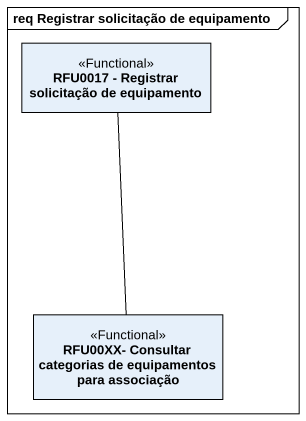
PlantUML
@startuml
mainframe req Registrar solicitação de equipamento
hide circle
hide empty members
class "RFU0017 - Registrar solicitação de equipamento" as RFU0017_Registrar <<Functional>>
class "RFU00XX- Consultar categorias de equipamentos para associação" as RFU00XX_Consultar <<Functional>>
RFU00XX_Consultar -up- RFU0017_Registrar
@enduml
